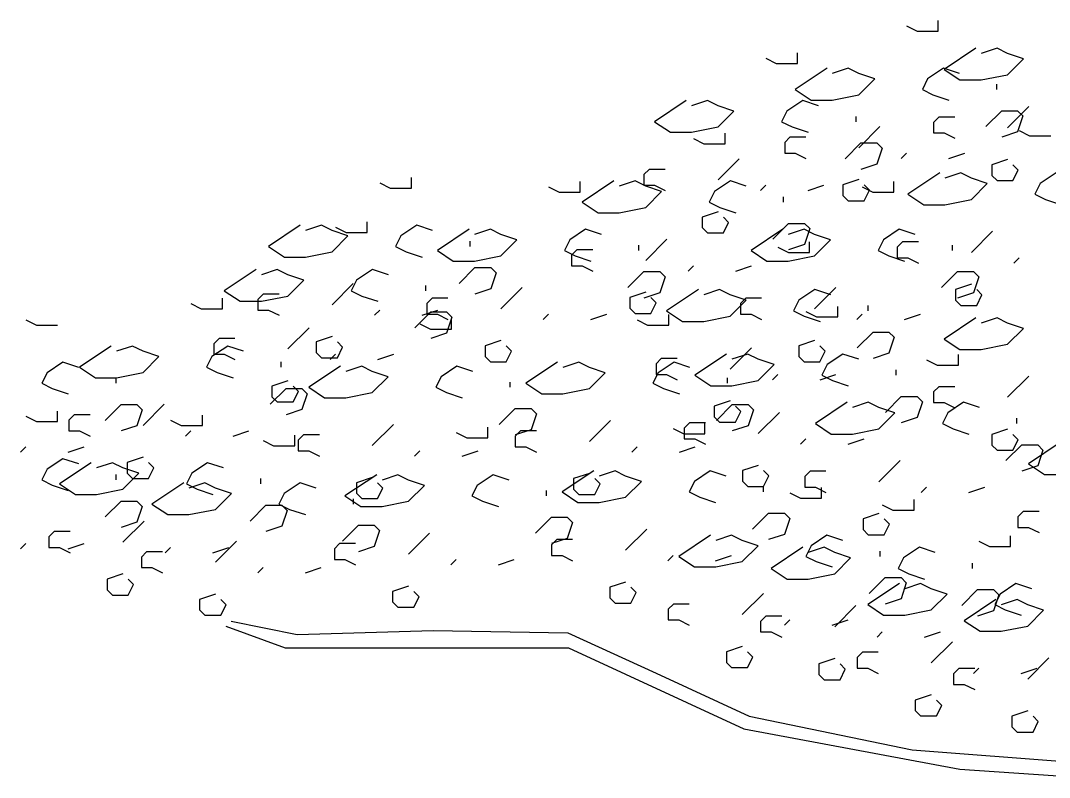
# Model space of a CAD drawing. Header units: millimetres. Extents: x 87938 to 265635, y 330093 to 434310.
# Drawn here: x 256699 to 258523, y 371879 to 373220 of the extents above; entities that cross this region are included whole.
import ezdxf

# ---------------------------------------------------------------- set-up
doc = ezdxf.new("R2010")
doc.units = ezdxf.units.MM

# ---------------------------------------------------------------- blocks, each defined once
blk = doc.blocks.new('A$C61DD4849')
for p, q in [((1833.4, 7960), (1833.4, 7978.8)), ((1777.1, 7969.4), (1795.9, 7960)), ((1795.9, 7960), (1833.4, 7960)), ((1583.9, 7902.9), (1583.9, 7921.7)), ((1900.1, 7929.9), (1843.8, 7892.3)), ((1937.7, 7929.9), (1909.5, 7920.5)), ((1956.4, 7920.5), (1937.7, 7929.9)), ((1984.6, 7911.1), (1956.4, 7920.5)), ((1527.6, 7912.3), (1546.4, 7902.9)), ((1546.4, 7902.9), (1583.9, 7902.9)), ((1956.4, 7882.9), (1984.6, 7911.1)), ((1636.3, 7894.2), (1580, 7856.7)), ((1673.9, 7894.2), (1645.7, 7884.8)), ((1692.6, 7884.8), (1673.9, 7894.2)), ((1720.8, 7875.5), (1692.6, 7884.8)), ((1842.8, 7894.2), (1814.7, 7875.5)), ((1871, 7884.8), (1842.8, 7894.2)), ((1843.8, 7892.3), (1872, 7873.6)), ((1909.5, 7873.6), (1956.4, 7882.9)), ((1692.6, 7847.3), (1720.8, 7875.5)), ((1814.7, 7875.5), (1805.3, 7856.7)), ((1872, 7873.6), (1909.5, 7873.6)), ((1936.7, 7866.1), (1936.7, 7856.7)), ((1580, 7856.7), (1608.2, 7837.9)), ((1645.7, 7837.9), (1692.6, 7847.3)), ((1805.3, 7856.7), (1824, 7847.3)), ((1824, 7847.3), (1852.2, 7837.9)), ((1386.8, 7837.2), (1330.5, 7799.6)), ((1424.4, 7837.2), (1396.2, 7827.8)), ((1443.1, 7827.8), (1424.4, 7837.2)), ((1471.3, 7818.4), (1443.1, 7827.8)), ((1593.3, 7837.2), (1565.1, 7818.4)), ((1621.4, 7827.8), (1593.3, 7837.2)), ((1608.2, 7837.9), (1645.7, 7837.9)), ((1994, 7826.6), (1956.4, 7789)), ((1443.1, 7790.2), (1471.3, 7818.4)), ((1565.1, 7818.4), (1555.8, 7799.6)), ((1687.1, 7809), (1687.1, 7799.6)), ((1834.4, 7807.8), (1825, 7798.4)), ((1862.6, 7807.8), (1834.4, 7807.8)), ((1917.9, 7790.9), (1946, 7819.1)), ((1946, 7819.1), (1974.2, 7819.1)), ((1974.2, 7819.1), (1983.6, 7809.7)), ((1983.6, 7809.7), (1974.2, 7781.5)), ((1330.5, 7799.6), (1358.7, 7780.8)), ((1396.2, 7780.8), (1443.1, 7790.2)), ((1555.8, 7799.6), (1574.5, 7790.2)), ((1574.5, 7790.2), (1602.7, 7780.8)), ((1730.2, 7790.9), (1692.6, 7753.4)), ((1825, 7798.4), (1825, 7779.6)), ((1358.7, 7780.8), (1396.2, 7780.8)), ((1455.6, 7760.2), (1455.6, 7779)), ((1570.6, 7772.1), (1561.3, 7762.7)), ((1598.8, 7772.1), (1570.6, 7772.1)), ((1825, 7779.6), (1843.8, 7779.6)), ((1843.8, 7779.6), (1862.6, 7770.2)), ((1974.2, 7781.5), (1946, 7772.1)), ((1976.7, 7783.9), (1995.5, 7774.5)), ((1995.5, 7774.5), (2033, 7774.5)), ((1399.3, 7769.6), (1418, 7760.2)), ((1418, 7760.2), (1455.6, 7760.2)), ((1561.3, 7762.7), (1561.3, 7744)), ((1668.4, 7733.9), (1696.5, 7762)), ((1696.5, 7762), (1724.7, 7762)), ((1724.7, 7762), (1734.1, 7752.6)), ((1734.1, 7752.6), (1724.7, 7724.5)), ((1561.3, 7744), (1580, 7744)), ((1580, 7744), (1598.8, 7734.6)), ((1777.1, 7744), (1767.7, 7734.6)), ((1852.2, 7734.6), (1880.4, 7744)), ((1480.7, 7733.9), (1443.1, 7696.3)), ((1724.7, 7724.5), (1696.5, 7715.1)), ((1956.4, 7732.7), (1928.3, 7723.3)), ((1928.3, 7723.3), (1928.3, 7704.5)), ((1975.2, 7713.9), (1965.8, 7723.3)), ((899.5, 7681.8), (899.5, 7700.6)), ((1321.1, 7715.1), (1311.7, 7705.7)), ((1311.7, 7705.7), (1311.7, 7686.9)), ((1349.3, 7715.1), (1321.1, 7715.1)), ((1836, 7708.8), (1779.6, 7671.2)), ((1873.5, 7708.8), (1845.3, 7699.4)), ((1892.3, 7699.4), (1873.5, 7708.8)), ((1920.4, 7690), (1892.3, 7699.4)), ((1928.3, 7704.5), (1937.7, 7695.1)), ((1965.8, 7695.1), (1975.2, 7713.9)), ((2042.4, 7708.8), (2014.3, 7690)), ((843.2, 7691.2), (862, 7681.8)), ((862, 7681.8), (899.5, 7681.8)), ((1142.6, 7684), (1161.4, 7674.6)), ((1198.9, 7674.6), (1198.9, 7693.4)), ((1258.5, 7694.5), (1202.2, 7656.9)), ((1296, 7694.5), (1267.9, 7685.1)), ((1314.8, 7685.1), (1296, 7694.5)), ((1311.7, 7686.9), (1330.5, 7686.9)), ((1343, 7675.7), (1314.8, 7685.1)), ((1330.5, 7686.9), (1349.3, 7677.5)), ((1465, 7694.5), (1436.8, 7675.7)), ((1493.1, 7685.1), (1465, 7694.5)), ((1527.6, 7686.9), (1518.2, 7677.5)), ((1602.7, 7677.5), (1630.8, 7686.9)), ((1692.6, 7697), (1664.5, 7687.6)), ((1664.5, 7687.6), (1664.5, 7668.8)), ((1698.7, 7684), (1717.5, 7674.6)), ((1711.4, 7678.2), (1702, 7687.6)), ((1755, 7674.6), (1755, 7693.4)), ((1892.3, 7661.8), (1920.4, 7690)), ((1937.7, 7695.1), (1956.4, 7695.1)), ((1956.4, 7695.1), (1965.8, 7695.1)), ((2014.3, 7690), (2004.9, 7671.2)), ((1161.4, 7674.6), (1198.9, 7674.6)), ((1314.8, 7647.5), (1343, 7675.7)), ((1436.8, 7675.7), (1427.4, 7656.9)), ((1558.8, 7666.3), (1558.8, 7656.9)), ((1664.5, 7668.8), (1673.9, 7659.4)), ((1702, 7659.4), (1711.4, 7678.2)), ((1717.5, 7674.6), (1755, 7674.6)), ((1779.6, 7671.2), (1807.8, 7652.4)), ((1845.3, 7652.4), (1892.3, 7661.8)), ((2004.9, 7671.2), (2023.7, 7661.8)), ((2023.7, 7661.8), (2051.8, 7652.4)), ((1202.2, 7656.9), (1230.3, 7638.1)), ((1267.9, 7638.1), (1314.8, 7647.5)), ((1427.4, 7656.9), (1446.2, 7647.5)), ((1446.2, 7647.5), (1474.4, 7638.1)), ((1673.9, 7659.4), (1692.6, 7659.4)), ((1692.6, 7659.4), (1702, 7659.4)), ((1807.8, 7652.4), (1845.3, 7652.4)), ((1230.3, 7638.1), (1267.9, 7638.1)), ((1443.1, 7639.9), (1415, 7630.5)), ((1415, 7630.5), (1415, 7611.8)), ((1461.9, 7621.1), (1452.5, 7630.5)), ((702.4, 7616), (646.1, 7578.5)), ((740, 7616), (711.8, 7606.6)), ((758.7, 7606.6), (740, 7616)), ((786.9, 7597.2), (758.7, 7606.6)), ((764.8, 7612.7), (783.6, 7603.3)), ((821.1, 7603.3), (821.1, 7622.1)), ((908.9, 7616), (880.8, 7597.2)), ((937.1, 7606.6), (908.9, 7616)), ((1001.9, 7608.9), (945.5, 7571.3)), ((1039.4, 7608.9), (1011.2, 7599.5)), ((1058.2, 7599.5), (1039.4, 7608.9)), ((1208.3, 7608.9), (1180.2, 7590.1)), ((1236.5, 7599.5), (1208.3, 7608.9)), ((1415, 7611.8), (1424.4, 7602.4)), ((1452.5, 7602.4), (1461.9, 7621.1)), ((1557.9, 7608.9), (1501.6, 7571.3)), ((1540.1, 7591.2), (1568.2, 7619.4)), ((1595.5, 7608.9), (1567.3, 7599.5)), ((1568.2, 7619.4), (1596.4, 7619.4)), ((1614.2, 7599.5), (1595.5, 7608.9)), ((1596.4, 7619.4), (1605.7, 7610)), ((1605.7, 7610), (1596.4, 7581.8)), ((1764.4, 7608.9), (1736.2, 7590.1)), ((1792.5, 7599.5), (1764.4, 7608.9)), ((758.7, 7569.1), (786.9, 7597.2)), ((783.6, 7603.3), (821.1, 7603.3)), ((880.8, 7597.2), (871.4, 7578.5)), ((1086.3, 7590.1), (1058.2, 7599.5)), ((1058.2, 7561.9), (1086.3, 7590.1)), ((1180.2, 7590.1), (1170.8, 7571.3)), ((1352.4, 7591.2), (1314.8, 7553.6)), ((1424.4, 7602.4), (1443.1, 7602.4)), ((1443.1, 7602.4), (1452.5, 7602.4)), ((1642.4, 7590.1), (1614.2, 7599.5)), ((1614.2, 7561.9), (1642.4, 7590.1)), ((1736.2, 7590.1), (1726.9, 7571.3)), ((1929.8, 7605.5), (1892.3, 7567.9)), ((646.1, 7578.5), (674.3, 7559.7)), ((871.4, 7578.5), (890.1, 7569.1)), ((945.5, 7571.3), (973.7, 7552.5)), ((1002.8, 7587.9), (1002.8, 7578.5)), ((1170.8, 7571.3), (1189.6, 7561.9)), ((1192.8, 7572.4), (1183.4, 7563)), ((1221, 7572.4), (1192.8, 7572.4)), ((1302.2, 7580.7), (1302.2, 7571.3)), ((1501.6, 7571.3), (1529.8, 7552.5)), ((1549, 7577), (1567.8, 7567.6)), ((1596.4, 7581.8), (1568.2, 7572.4)), ((1605.3, 7567.6), (1605.3, 7586.4)), ((1726.9, 7571.3), (1745.6, 7561.9)), ((1770.3, 7586.7), (1760.9, 7577.3)), ((1760.9, 7577.3), (1760.9, 7558.5)), ((1798.4, 7586.7), (1770.3, 7586.7)), ((1858.2, 7580.7), (1858.2, 7571.3)), ((674.3, 7559.7), (711.8, 7559.7)), ((711.8, 7559.7), (758.7, 7569.1)), ((890.1, 7569.1), (918.3, 7559.7)), ((973.7, 7552.5), (1011.2, 7552.5)), ((1011.2, 7552.5), (1058.2, 7561.9)), ((1183.4, 7563), (1183.4, 7544.2)), ((1189.6, 7561.9), (1217.7, 7552.5)), ((1529.8, 7552.5), (1567.3, 7552.5)), ((1567.3, 7552.5), (1614.2, 7561.9)), ((1567.8, 7567.6), (1605.3, 7567.6)), ((1745.6, 7561.9), (1773.8, 7552.5)), ((1760.9, 7558.5), (1779.6, 7558.5)), ((1779.6, 7558.5), (1798.4, 7549.1)), ((1976.7, 7558.5), (1967.3, 7549.1)), ((624, 7537.6), (567.7, 7500)), ((661.6, 7537.6), (633.4, 7528.2)), ((680.3, 7528.2), (661.6, 7537.6)), ((830.5, 7537.6), (802.3, 7518.8)), ((858.6, 7528.2), (830.5, 7537.6)), ((984, 7512.7), (1012.1, 7540.9)), ((1012.1, 7540.9), (1040.3, 7540.9)), ((1040.3, 7540.9), (1049.7, 7531.5)), ((1183.4, 7544.2), (1202.2, 7544.2)), ((1202.2, 7544.2), (1221, 7534.8)), ((1283.4, 7505.6), (1311.6, 7533.8)), ((1311.6, 7533.8), (1339.7, 7533.8)), ((1339.7, 7533.8), (1349.1, 7524.4)), ((1399.3, 7544.2), (1389.9, 7534.8)), ((1474.4, 7534.8), (1502.5, 7544.2)), ((1839.5, 7505.6), (1867.6, 7533.8)), ((1867.6, 7533.8), (1895.8, 7533.8)), ((1895.8, 7533.8), (1905.2, 7524.4)), ((708.5, 7518.8), (680.3, 7528.2)), ((680.3, 7490.6), (708.5, 7518.8)), ((802.3, 7518.8), (792.9, 7500)), ((1049.7, 7531.5), (1040.3, 7503.3)), ((1349.1, 7524.4), (1339.7, 7496.2)), ((1905.2, 7524.4), (1895.8, 7496.2)), ((567.7, 7500), (595.9, 7481.2)), ((796.3, 7512.7), (758.7, 7475.1)), ((792.9, 7500), (811.7, 7490.6)), ((924.3, 7509.4), (924.3, 7500)), ((1040.3, 7503.3), (1012.1, 7493.9)), ((1095.7, 7505.6), (1058.2, 7468)), ((1314.8, 7497.3), (1286.7, 7487.9)), ((1408.2, 7501.9), (1351.9, 7464.3)), ((1445.7, 7501.9), (1417.6, 7492.5)), ((1464.5, 7492.5), (1445.7, 7501.9)), ((1614.7, 7501.9), (1586.5, 7483.1)), ((1651.8, 7505.6), (1614.2, 7468)), ((1642.8, 7492.5), (1614.7, 7501.9)), ((1892.3, 7511.5), (1864.1, 7502.1)), ((1864.1, 7502.1), (1864.1, 7483.4)), ((1911, 7492.7), (1901.6, 7502.1)), ((564.5, 7467.8), (564.5, 7486.6)), ((595.9, 7481.2), (633.4, 7481.2)), ((636.7, 7493.9), (627.4, 7484.5)), ((627.4, 7484.5), (627.4, 7465.8)), ((633.4, 7481.2), (680.3, 7490.6)), ((664.9, 7493.9), (636.7, 7493.9)), ((811.7, 7490.6), (839.9, 7481.2)), ((936.2, 7486.8), (926.8, 7477.4)), ((964.3, 7486.8), (936.2, 7486.8)), ((1286.7, 7487.9), (1286.7, 7469.1)), ((1339.7, 7496.2), (1311.6, 7486.8)), ((1333.6, 7478.5), (1324.2, 7487.9)), ((1492.7, 7483.1), (1464.5, 7492.5)), ((1464.5, 7454.9), (1492.7, 7483.1)), ((1492.2, 7486.8), (1482.8, 7477.4)), ((1520.4, 7486.8), (1492.2, 7486.8)), ((1586.5, 7483.1), (1577.1, 7464.3)), ((1864.1, 7483.4), (1873.5, 7474)), ((1895.8, 7496.2), (1867.6, 7486.8)), ((1901.6, 7474), (1911, 7492.7)), ((508.1, 7477.2), (526.9, 7467.8)), ((526.9, 7467.8), (564.5, 7467.8)), ((627.4, 7465.8), (646.1, 7465.8)), ((646.1, 7465.8), (664.9, 7456.4)), ((843.2, 7465.8), (833.8, 7456.4)), ((905.6, 7434.3), (933.7, 7462.4)), ((918.3, 7456.4), (946.4, 7465.8)), ((926.8, 7477.4), (926.8, 7458.6)), ((933.7, 7462.4), (961.9, 7462.4)), ((961.9, 7462.4), (971.3, 7453)), ((1286.7, 7469.1), (1296, 7459.7)), ((1324.2, 7459.7), (1333.6, 7478.5)), ((1351.9, 7464.3), (1380.1, 7445.5)), ((1482.8, 7477.4), (1482.8, 7458.6)), ((1577.1, 7464.3), (1595.9, 7454.9)), ((1598.9, 7462.9), (1617.7, 7453.5)), ((1655.2, 7453.5), (1655.2, 7472.3)), ((1708.5, 7473.7), (1708.5, 7464.3)), ((1873.5, 7474), (1892.3, 7474)), ((1892.3, 7474), (1901.6, 7474)), ((215.9, 7448.6), (234.6, 7439.2)), ((926.8, 7458.6), (945.5, 7458.6)), ((945.5, 7458.6), (964.3, 7449.2)), ((971.3, 7453), (961.9, 7424.9)), ((970.8, 7432.1), (970.8, 7450.9)), ((1142.6, 7458.6), (1133.2, 7449.2)), ((1217.7, 7449.2), (1245.9, 7458.6)), ((1296, 7459.7), (1314.8, 7459.7)), ((1299.5, 7448.6), (1318.2, 7439.2)), ((1314.8, 7459.7), (1324.2, 7459.7)), ((1355.8, 7439.2), (1355.8, 7458)), ((1380.1, 7445.5), (1417.6, 7445.5)), ((1417.6, 7445.5), (1464.5, 7454.9)), ((1482.8, 7458.6), (1501.6, 7458.6)), ((1501.6, 7458.6), (1520.4, 7449.2)), ((1595.9, 7454.9), (1624.1, 7445.5)), ((1617.7, 7453.5), (1655.2, 7453.5)), ((1698.7, 7458.6), (1689.3, 7449.2)), ((1773.8, 7449.2), (1801.9, 7458.6)), ((1900.1, 7452), (1843.8, 7414.4)), ((1937.7, 7452), (1909.5, 7442.6)), ((1956.4, 7442.6), (1937.7, 7452)), ((1984.6, 7433.2), (1956.4, 7442.6)), ((234.6, 7439.2), (272.2, 7439.2)), ((717.9, 7434.3), (680.3, 7396.7)), ((914.5, 7441.5), (933.3, 7432.1)), ((933.3, 7432.1), (970.8, 7432.1)), ((961.9, 7424.9), (933.7, 7415.5)), ((1318.2, 7439.2), (1355.8, 7439.2)), ((1689.8, 7398.6), (1717.9, 7426.8)), ((1717.9, 7426.8), (1746.1, 7426.8)), ((1746.1, 7426.8), (1755.5, 7417.4)), ((1956.4, 7405), (1984.6, 7433.2)), ((558.3, 7415.5), (548.9, 7406.1)), ((548.9, 7406.1), (548.9, 7387.3)), ((586.5, 7415.5), (558.3, 7415.5)), ((758.7, 7418.8), (730.6, 7409.4)), ((730.6, 7409.4), (730.6, 7390.6)), ((777.5, 7400), (768.1, 7409.4)), ((1058.2, 7411.7), (1030, 7402.3)), ((1614.2, 7411.7), (1586.1, 7402.3)), ((1755.5, 7417.4), (1746.1, 7389.2)), ((1843.8, 7414.4), (1872, 7395.6)), ((367.4, 7402), (311.1, 7364.5)), ((404.9, 7402), (376.8, 7392.6)), ((423.7, 7392.6), (404.9, 7402)), ((451.8, 7383.2), (423.7, 7392.6)), ((573.8, 7402), (545.7, 7383.2)), ((602, 7392.6), (573.8, 7402)), ((730.6, 7390.6), (740, 7381.2)), ((768.1, 7381.2), (777.5, 7400)), ((1030, 7402.3), (1030, 7383.5)), ((1076.9, 7392.9), (1067.6, 7402.3)), ((1067.6, 7374.1), (1076.9, 7392.9)), ((1458.1, 7387.8), (1401.8, 7350.2)), ((1502.1, 7398.6), (1464.5, 7361)), ((1495.7, 7387.8), (1467.5, 7378.4)), ((1514.4, 7378.4), (1495.7, 7387.8)), ((1586.1, 7402.3), (1586.1, 7383.5)), ((1633, 7392.9), (1623.6, 7402.3)), ((1623.6, 7374.1), (1633, 7392.9)), ((1664.6, 7387.8), (1636.4, 7369)), ((1692.7, 7378.4), (1664.6, 7387.8)), ((1746.1, 7389.2), (1717.9, 7379.8)), ((1872, 7395.6), (1909.5, 7395.6)), ((1909.5, 7395.6), (1956.4, 7405)), ((281.6, 7373.5), (253.4, 7354.7)), ((309.7, 7364.1), (281.6, 7373.5)), ((423.7, 7355.1), (451.8, 7383.2)), ((545.7, 7383.2), (536.3, 7364.5)), ((548.9, 7387.3), (567.7, 7387.3)), ((567.7, 7387.3), (586.5, 7377.9)), ((667.7, 7373.9), (667.7, 7364.5)), ((740, 7381.2), (758.7, 7381.2)), ((764.8, 7387.3), (755.4, 7377.9)), ((758.7, 7381.2), (768.1, 7381.2)), ((839.9, 7377.9), (868, 7387.3)), ((1030, 7383.5), (1039.4, 7374.1)), ((1039.4, 7374.1), (1058.2, 7374.1)), ((1058.2, 7374.1), (1067.6, 7374.1)), ((1158.7, 7373.5), (1102.4, 7335.9)), ((1196.2, 7373.5), (1168.1, 7364.1)), ((1215, 7364.1), (1196.2, 7373.5)), ((1342.5, 7379.8), (1333.1, 7370.4)), ((1333.1, 7370.4), (1333.1, 7351.6)), ((1365.2, 7373.5), (1337, 7354.7)), ((1370.7, 7379.8), (1342.5, 7379.8)), ((1393.3, 7364.1), (1365.2, 7373.5)), ((1542.6, 7369), (1514.4, 7378.4)), ((1586.1, 7383.5), (1595.5, 7374.1)), ((1595.5, 7374.1), (1614.2, 7374.1)), ((1614.2, 7374.1), (1623.6, 7374.1)), ((1812.8, 7377.3), (1831.5, 7367.9)), ((1869.1, 7367.9), (1869.1, 7386.7)), ((253.4, 7354.7), (244, 7335.9)), ((311.1, 7364.5), (339.2, 7345.7)), ((376.8, 7345.7), (423.7, 7355.1)), ((536.3, 7364.5), (555.1, 7355.1)), ((555.1, 7355.1), (583.2, 7345.7)), ((773.7, 7366.4), (717.4, 7328.8)), ((811.3, 7366.4), (783.1, 7357)), ((830, 7357), (811.3, 7366.4)), ((858.2, 7347.6), (830, 7357)), ((980.2, 7366.4), (952, 7347.6)), ((1008.4, 7357), (980.2, 7366.4)), ((1243.2, 7354.7), (1215, 7364.1)), ((1215, 7326.5), (1243.2, 7354.7)), ((1337, 7354.7), (1327.6, 7335.9)), ((1333.1, 7351.6), (1351.9, 7351.6)), ((1351.9, 7351.6), (1370.7, 7342.2)), ((1514.4, 7340.8), (1542.6, 7369)), ((1549, 7351.6), (1539.6, 7342.2)), ((1624.1, 7342.2), (1652.2, 7351.6)), ((1636.4, 7369), (1627, 7350.2)), ((1758.4, 7359.6), (1758.4, 7350.2)), ((1831.5, 7367.9), (1869.1, 7367.9)), ((244, 7335.9), (262.8, 7326.5)), ((339.2, 7345.7), (376.8, 7345.7)), ((375.4, 7345.3), (375.4, 7335.9)), ((680.3, 7340.3), (652.2, 7330.9)), ((830, 7319.4), (858.2, 7347.6)), ((952, 7347.6), (942.7, 7328.8)), ((1074, 7338.2), (1074, 7328.8)), ((1102.4, 7335.9), (1130.5, 7317.1)), ((1327.6, 7335.9), (1346.4, 7326.5)), ((1401.8, 7350.2), (1430, 7331.4)), ((1459, 7345.3), (1459, 7335.9)), ((1467.5, 7331.4), (1514.4, 7340.8)), ((1627, 7350.2), (1645.8, 7340.8)), ((1645.8, 7340.8), (1674, 7331.4)), ((1994, 7348.6), (1956.4, 7311.1)), ((262.8, 7326.5), (290.9, 7317.1)), ((648.9, 7298.7), (677.1, 7326.9)), ((652.2, 7330.9), (652.2, 7312.2)), ((677.1, 7326.9), (705.2, 7326.9)), ((699.1, 7321.5), (689.7, 7330.9)), ((689.7, 7302.8), (699.1, 7321.5)), ((705.2, 7326.9), (714.6, 7317.5)), ((714.6, 7317.5), (705.2, 7289.3)), ((717.4, 7328.8), (745.6, 7310)), ((783.1, 7310), (830, 7319.4)), ((942.7, 7328.8), (961.4, 7319.4)), ((961.4, 7319.4), (989.6, 7310)), ((1130.5, 7317.1), (1168.1, 7317.1)), ((1168.1, 7317.1), (1215, 7326.5)), ((1346.4, 7326.5), (1374.5, 7317.1)), ((1430, 7331.4), (1467.5, 7331.4)), ((1834.4, 7329.9), (1825, 7320.5)), ((1825, 7320.5), (1825, 7301.7)), ((1862.6, 7329.9), (1834.4, 7329.9)), ((356.6, 7270.2), (384.8, 7298.4)), ((384.8, 7298.4), (412.9, 7298.4)), ((412.9, 7298.4), (422.3, 7289)), ((461.2, 7298.7), (423.7, 7261.1)), ((652.2, 7312.2), (661.6, 7302.8)), ((661.6, 7302.8), (680.3, 7302.8)), ((680.3, 7302.8), (689.7, 7302.8)), ((745.6, 7310), (783.1, 7310)), ((1464.5, 7304.7), (1436.4, 7295.3)), ((1440.2, 7270.2), (1468.4, 7298.4)), ((1468.4, 7298.4), (1496.6, 7298.4)), ((1496.6, 7298.4), (1505.9, 7289)), ((1672, 7302.2), (1615.7, 7264.6)), ((1709.5, 7302.2), (1681.4, 7292.8)), ((1728.3, 7292.8), (1709.5, 7302.2)), ((1739.7, 7284.4), (1767.8, 7312.6)), ((1767.8, 7312.6), (1796, 7312.6)), ((1796, 7312.6), (1805.4, 7303.2)), ((1805.4, 7303.2), (1796, 7275.1)), ((1825, 7301.7), (1843.8, 7301.7)), ((1843.8, 7301.7), (1862.6, 7292.3)), ((1878.5, 7302.2), (1850.3, 7283.4)), ((1906.6, 7292.8), (1878.5, 7302.2)), ((272.2, 7268), (272.2, 7286.8)), ((301.7, 7279.9), (292.3, 7270.5)), ((329.8, 7279.9), (301.7, 7279.9)), ((422.3, 7289), (412.9, 7260.8)), ((528.8, 7260.9), (528.8, 7279.7)), ((705.2, 7289.3), (677.1, 7279.9)), ((1055.3, 7263), (1083.4, 7291.2)), ((1083.4, 7291.2), (1111.6, 7291.2)), ((1111.6, 7291.2), (1121, 7281.8)), ((1121, 7281.8), (1111.6, 7253.7)), ((1436.4, 7295.3), (1436.4, 7276.5)), ((1483.3, 7285.9), (1473.9, 7295.3)), ((1473.9, 7267.1), (1483.3, 7285.9)), ((1505.9, 7289), (1496.6, 7260.8)), ((1552, 7284.4), (1514.4, 7246.9)), ((1756.4, 7283.4), (1728.3, 7292.8)), ((1728.3, 7255.2), (1756.4, 7283.4)), ((1850.3, 7283.4), (1840.9, 7264.6)), ((215.9, 7277.4), (234.6, 7268)), ((234.6, 7268), (272.2, 7268)), ((292.3, 7270.5), (292.3, 7251.8)), ((412.9, 7260.8), (384.8, 7251.4)), ((472.5, 7270.3), (491.3, 7260.9)), ((491.3, 7260.9), (528.8, 7260.9)), ((867.6, 7263), (830, 7225.5)), ((1252.5, 7270.2), (1215, 7232.6)), ((1392.4, 7265.7), (1383, 7256.3)), ((1420.6, 7265.7), (1392.4, 7265.7)), ((1419.9, 7246.6), (1419.9, 7265.4)), ((1436.4, 7276.5), (1445.7, 7267.1)), ((1445.7, 7267.1), (1464.5, 7267.1)), ((1464.5, 7267.1), (1473.9, 7267.1)), ((1496.6, 7260.8), (1468.4, 7251.4)), ((1615.7, 7264.6), (1643.8, 7245.8)), ((1796, 7275.1), (1767.8, 7265.7)), ((1840.9, 7264.6), (1859.7, 7255.2)), ((1972.3, 7274), (1972.3, 7264.6)), ((292.3, 7251.8), (311.1, 7251.8)), ((311.1, 7251.8), (329.8, 7242.4)), ((508.1, 7251.8), (498.8, 7242.4)), ((583.2, 7242.4), (611.4, 7251.8)), ((692.8, 7225.2), (692.8, 7244)), ((708, 7244.3), (698.6, 7234.9)), ((736.2, 7244.3), (708, 7244.3)), ((978.7, 7248.9), (997.4, 7239.5)), ((1035, 7239.5), (1035, 7258.3)), ((1111.6, 7253.7), (1083.4, 7244.3)), ((1093, 7251.4), (1083.6, 7242)), ((1083.6, 7242), (1083.6, 7223.2)), ((1121.2, 7251.4), (1093, 7251.4)), ((1363.6, 7256), (1382.4, 7246.6)), ((1382.4, 7246.6), (1419.9, 7246.6)), ((1383, 7256.3), (1383, 7237.5)), ((1643.8, 7245.8), (1681.4, 7245.8)), ((1681.4, 7245.8), (1728.3, 7255.2)), ((1859.7, 7255.2), (1887.8, 7245.8)), ((1956.4, 7254.7), (1928.3, 7245.3)), ((1928.3, 7245.3), (1928.3, 7226.5)), ((1975.2, 7235.9), (1965.8, 7245.3)), ((636.5, 7234.6), (655.2, 7225.2)), ((655.2, 7225.2), (692.8, 7225.2)), ((698.6, 7234.9), (698.6, 7216.1)), ((997.4, 7239.5), (1035, 7239.5)), ((1383, 7237.5), (1401.8, 7237.5)), ((1401.8, 7237.5), (1420.6, 7228.1)), ((1598.9, 7237.5), (1589.5, 7228.1)), ((1674, 7228.1), (1702.1, 7237.5)), ((1928.3, 7226.5), (1937.7, 7217.2)), ((1953.5, 7198.8), (1981.7, 7227)), ((1965.8, 7217.2), (1975.2, 7235.9)), ((1981.7, 7227), (2009.8, 7227)), ((2049.8, 7230.8), (1993.5, 7193.3)), ((2009.8, 7227), (2019.2, 7217.6)), ((215.9, 7223.2), (206.5, 7213.8)), ((290.9, 7213.8), (319.1, 7223.2)), ((698.6, 7216.1), (717.4, 7216.1)), ((717.4, 7216.1), (736.2, 7206.7)), ((914.5, 7216.1), (905.1, 7206.7)), ((989.6, 7206.7), (1017.7, 7216.1)), ((1083.6, 7223.2), (1102.4, 7223.2)), ((1102.4, 7223.2), (1121.2, 7213.8)), ((1299.5, 7223.2), (1290.1, 7213.8)), ((1374.5, 7213.8), (1402.7, 7223.2)), ((1937.7, 7217.2), (1956.4, 7217.2)), ((1956.4, 7217.2), (1965.8, 7217.2)), ((2019.2, 7217.6), (2009.8, 7189.5)), ((281.6, 7202.3), (253.4, 7183.5)), ((331.7, 7195.2), (275.4, 7157.6)), ((309.7, 7192.9), (281.6, 7202.3)), ((369.3, 7195.2), (341.1, 7185.8)), ((388, 7185.8), (369.3, 7195.2)), ((423.7, 7204.8), (395.5, 7195.4)), ((395.5, 7195.4), (395.5, 7176.6)), ((442.5, 7186), (433.1, 7195.4)), ((538.2, 7195.2), (510, 7176.4)), ((566.4, 7185.8), (538.2, 7195.2)), ((1514.4, 7190.5), (1486.3, 7181.1)), ((1765.8, 7198.8), (1728.3, 7161.3)), ((2009.8, 7189.5), (1981.7, 7180.1)), ((1993.5, 7193.3), (2021.7, 7174.5)), ((253.4, 7183.5), (244, 7164.7)), ((375.4, 7174.1), (375.4, 7164.7)), ((416.2, 7176.4), (388, 7185.8)), ((388, 7148.2), (416.2, 7176.4)), ((395.5, 7176.6), (404.9, 7167.2)), ((433.1, 7167.2), (442.5, 7186)), ((510, 7176.4), (500.7, 7157.6)), ((837.9, 7173.8), (781.6, 7136.2)), ((830, 7169.1), (801.9, 7159.7)), ((875.4, 7173.8), (847.3, 7164.4)), ((894.2, 7164.4), (875.4, 7173.8)), ((1044.4, 7173.8), (1016.2, 7155)), ((1072.5, 7164.4), (1044.4, 7173.8)), ((1222.9, 7180.9), (1166.5, 7143.3)), ((1215, 7176.3), (1186.8, 7166.9)), ((1260.4, 7180.9), (1232.2, 7171.5)), ((1279.2, 7171.5), (1260.4, 7180.9)), ((1307.3, 7162.1), (1279.2, 7171.5)), ((1429.3, 7180.9), (1401.2, 7162.1)), ((1457.5, 7171.5), (1429.3, 7180.9)), ((1486.3, 7181.1), (1486.3, 7162.3)), ((1533.2, 7171.7), (1523.8, 7181.1)), ((1523.8, 7153), (1533.2, 7171.7)), ((1606.3, 7180.1), (1596.9, 7170.7)), ((1596.9, 7170.7), (1596.9, 7151.9)), ((1634.4, 7180.1), (1606.3, 7180.1)), ((2021.7, 7174.5), (2059.2, 7174.5)), ((244, 7164.7), (262.8, 7155.3)), ((262.8, 7155.3), (290.9, 7145.9)), ((275.4, 7157.6), (303.6, 7138.8)), ((404.9, 7167.2), (423.7, 7167.2)), ((423.7, 7167.2), (433.1, 7167.2)), ((495.7, 7159.5), (439.4, 7121.9)), ((500.7, 7157.6), (519.4, 7148.2)), ((533.2, 7159.5), (505.1, 7150.1)), ((552, 7150.1), (533.2, 7159.5)), ((632, 7167), (632, 7157.6)), ((702.2, 7159.5), (674, 7140.7)), ((730.3, 7150.1), (702.2, 7159.5)), ((801.9, 7159.7), (801.9, 7140.9)), ((848.8, 7150.3), (839.4, 7159.7)), ((922.4, 7155), (894.2, 7164.4)), ((894.2, 7126.8), (922.4, 7155)), ((1016.2, 7155), (1006.8, 7136.2)), ((1186.8, 7166.9), (1186.8, 7148.1)), ((1233.8, 7157.5), (1224.4, 7166.9)), ((1224.4, 7138.7), (1233.8, 7157.5)), ((1279.2, 7133.9), (1307.3, 7162.1)), ((1401.2, 7162.1), (1391.8, 7143.3)), ((1486.3, 7162.3), (1495.7, 7153)), ((1495.7, 7153), (1514.4, 7153)), ((1514.4, 7153), (1523.8, 7153)), ((1523.2, 7152.7), (1523.2, 7143.3)), ((1596.9, 7151.9), (1615.7, 7151.9)), ((1615.7, 7151.9), (1634.4, 7142.5)), ((1626.7, 7132.5), (1626.7, 7151.3)), ((1812.8, 7151.9), (1803.4, 7142.5)), ((1887.8, 7142.5), (1916, 7151.9)), ((303.6, 7138.8), (341.1, 7138.8)), ((341.1, 7138.8), (388, 7148.2)), ((519.4, 7148.2), (547.6, 7138.8)), ((580.2, 7140.7), (552, 7150.1)), ((552, 7112.5), (580.2, 7140.7)), ((674, 7140.7), (664.6, 7121.9)), ((781.6, 7136.2), (809.7, 7117.4)), ((801.9, 7140.9), (811.3, 7131.6)), ((839.4, 7131.6), (848.8, 7150.3)), ((1006.8, 7136.2), (1025.6, 7126.8)), ((1138.2, 7145.6), (1138.2, 7136.2)), ((1166.5, 7143.3), (1194.7, 7124.5)), ((1186.8, 7148.1), (1196.2, 7138.7)), ((1196.2, 7138.7), (1215, 7138.7)), ((1215, 7138.7), (1224.4, 7138.7)), ((1232.2, 7124.5), (1279.2, 7133.9)), ((1391.8, 7143.3), (1410.6, 7133.9)), ((1410.6, 7133.9), (1438.7, 7124.5)), ((1570.4, 7141.9), (1589.1, 7132.5)), ((1589.1, 7132.5), (1626.7, 7132.5)), ((356.6, 7099), (384.8, 7127.2)), ((384.8, 7127.2), (412.9, 7127.2)), ((412.9, 7127.2), (422.3, 7117.8)), ((422.3, 7117.8), (412.9, 7089.6)), ((439.4, 7121.9), (467.5, 7103.1)), ((613.3, 7091.8), (641.4, 7120)), ((641.4, 7120), (669.6, 7120)), ((664.6, 7121.9), (683.4, 7112.5)), ((669.6, 7120), (679, 7110.6)), ((796, 7131.3), (796, 7121.9)), ((809.7, 7117.4), (847.3, 7117.4)), ((811.3, 7131.6), (830, 7131.6)), ((830, 7131.6), (839.4, 7131.6)), ((847.3, 7117.4), (894.2, 7126.8)), ((1025.6, 7126.8), (1053.7, 7117.4)), ((1194.7, 7124.5), (1232.2, 7124.5)), ((1734.3, 7120.5), (1753.1, 7111.1)), ((1790.7, 7111.1), (1790.7, 7129.9)), ((467.5, 7103.1), (505.1, 7103.1)), ((505.1, 7103.1), (552, 7112.5)), ((679, 7110.6), (669.6, 7082.5)), ((683.4, 7112.5), (711.5, 7103.1)), ((1119.4, 7070.4), (1147.6, 7098.6)), ((1147.6, 7098.6), (1175.7, 7098.6)), ((1175.7, 7098.6), (1185.1, 7089.2)), ((1504.4, 7077.6), (1532.6, 7105.8)), ((1532.6, 7105.8), (1560.7, 7105.8)), ((1560.7, 7105.8), (1570.1, 7096.4)), ((1570.1, 7096.4), (1560.7, 7068.2)), ((1728.3, 7104.9), (1700.1, 7095.5)), ((1753.1, 7111.1), (1790.7, 7111.1)), ((1984.1, 7108.7), (1974.7, 7099.3)), ((1974.7, 7099.3), (1974.7, 7080.6)), ((2012.3, 7108.7), (1984.1, 7108.7)), ((412.9, 7089.6), (384.8, 7080.2)), ((425.6, 7091.8), (388, 7054.3)), ((669.6, 7082.5), (641.4, 7073.1)), ((777.2, 7056.2), (805.4, 7084.4)), ((805.4, 7084.4), (833.6, 7084.4)), ((833.6, 7084.4), (842.9, 7075)), ((1185.1, 7089.2), (1175.7, 7061.1)), ((1316.7, 7077.6), (1279.2, 7040)), ((1700.1, 7095.5), (1700.1, 7076.7)), ((1747.1, 7086.1), (1737.7, 7095.5)), ((1737.7, 7067.4), (1747.1, 7086.1)), ((1974.7, 7080.6), (1993.5, 7080.6)), ((1993.5, 7080.6), (2012.3, 7071.2)), ((266, 7073.1), (256.6, 7063.7)), ((256.6, 7063.7), (256.6, 7044.9)), ((294.2, 7073.1), (266, 7073.1)), ((842.9, 7075), (833.6, 7046.8)), ((931.7, 7070.4), (894.2, 7032.9)), ((1175.7, 7061.1), (1147.6, 7051.7)), ((1429.6, 7066.8), (1373.3, 7029.2)), ((1467.1, 7066.8), (1439, 7057.4)), ((1485.9, 7057.4), (1467.1, 7066.8)), ((1560.7, 7068.2), (1532.6, 7058.8)), ((1636.1, 7066.8), (1607.9, 7048)), ((1664.2, 7057.4), (1636.1, 7066.8)), ((1700.1, 7076.7), (1709.5, 7067.4)), ((1709.5, 7067.4), (1728.3, 7067.4)), ((1728.3, 7067.4), (1737.7, 7067.4)), ((1961.7, 7046.9), (1961.7, 7065.7)), ((215.9, 7052), (206.5, 7042.6)), ((256.6, 7044.9), (275.4, 7044.9)), ((275.4, 7044.9), (294.2, 7035.5)), ((290.9, 7042.6), (319.1, 7052)), ((472.5, 7044.9), (463.1, 7035.5)), ((547.6, 7035.5), (575.7, 7044.9)), ((589.5, 7056.2), (552, 7018.6)), ((772.2, 7051.7), (762.8, 7042.3)), ((762.8, 7042.3), (762.8, 7023.5)), ((800.3, 7051.7), (772.2, 7051.7)), ((833.6, 7046.8), (805.4, 7037.4)), ((1157.2, 7058.8), (1147.8, 7049.4)), ((1147.8, 7049.4), (1147.8, 7030.6)), ((1185.3, 7058.8), (1157.2, 7058.8)), ((1514.1, 7048), (1485.9, 7057.4)), ((1485.9, 7019.8), (1514.1, 7048)), ((1593.6, 7045.4), (1537.3, 7007.8)), ((1607.9, 7048), (1598.5, 7029.2)), ((1631.1, 7045.4), (1602.9, 7036)), ((1649.9, 7036), (1631.1, 7045.4)), ((1800, 7045.4), (1771.9, 7026.6)), ((1828.2, 7036), (1800, 7045.4)), ((1905.4, 7056.3), (1924.2, 7046.9)), ((1924.2, 7046.9), (1961.7, 7046.9)), ((430, 7037.4), (420.6, 7028)), ((420.6, 7028), (420.6, 7009.2)), ((458.2, 7037.4), (430, 7037.4)), ((762.8, 7023.5), (781.6, 7023.5)), ((781.6, 7023.5), (800.3, 7014.1)), ((978.7, 7023.5), (969.3, 7014.1)), ((1053.7, 7014.1), (1081.9, 7023.5)), ((1147.8, 7030.6), (1166.5, 7030.6)), ((1166.5, 7030.6), (1185.3, 7021.2)), ((1363.6, 7030.6), (1354.2, 7021.2)), ((1373.3, 7029.2), (1401.4, 7010.4)), ((1438.7, 7021.2), (1466.9, 7030.6)), ((1598.5, 7029.2), (1617.3, 7019.8)), ((1678, 7026.6), (1649.9, 7036)), ((1649.9, 6998.4), (1678, 7026.6)), ((1729.9, 7038.6), (1729.9, 7029.2)), ((1771.9, 7026.6), (1762.5, 7007.8)), ((420.6, 7009.2), (439.4, 7009.2)), ((439.4, 7009.2), (458.2, 6999.8)), ((636.5, 7009.2), (627.1, 6999.8)), ((711.5, 6999.8), (739.7, 7009.2)), ((1401.4, 7010.4), (1439, 7010.4)), ((1439, 7010.4), (1485.9, 7019.8)), ((1537.3, 7007.8), (1565.4, 6989)), ((1617.3, 7019.8), (1645.5, 7010.4)), ((1762.5, 7007.8), (1781.3, 6998.4)), ((1893.9, 7017.2), (1893.9, 7007.8)), ((388, 6997.9), (359.9, 6988.5)), ((359.9, 6988.5), (359.9, 6969.7)), ((406.8, 6979.1), (397.4, 6988.5)), ((1565.4, 6989), (1602.9, 6989)), ((1602.9, 6989), (1649.9, 6998.4)), ((1711.1, 6963.4), (1739.3, 6991.6)), ((1739.3, 6991.6), (1767.5, 6991.6)), ((1767.5, 6991.6), (1776.8, 6982.2)), ((1781.3, 6998.4), (1809.4, 6989)), ((359.9, 6969.7), (369.3, 6960.4)), ((397.4, 6960.4), (406.8, 6979.1)), ((894.2, 6976.5), (866, 6967.1)), ((1279.2, 6983.7), (1251, 6974.3)), ((1251, 6974.3), (1251, 6955.5)), ((1297.9, 6964.9), (1288.6, 6974.3)), ((1764.7, 6981.2), (1708.4, 6943.6)), ((1776.8, 6982.2), (1767.5, 6954.1)), ((1802.2, 6981.2), (1774, 6971.8)), ((1821, 6971.8), (1802.2, 6981.2)), ((1849.1, 6962.4), (1821, 6971.8)), ((1875.1, 6942), (1903.3, 6970.2)), ((1903.3, 6970.2), (1931.4, 6970.2)), ((1931.4, 6970.2), (1940.8, 6960.8)), ((1971.1, 6981.2), (1943, 6962.4)), ((1999.3, 6971.8), (1971.1, 6981.2)), ((369.3, 6960.4), (388, 6960.4)), ((388, 6960.4), (397.4, 6960.4)), ((552, 6962.3), (523.8, 6952.9)), ((523.8, 6952.9), (523.8, 6934.1)), ((570.8, 6943.5), (561.4, 6952.9)), ((866, 6967.1), (866, 6948.3)), ((913, 6957.7), (903.6, 6967.1)), ((903.6, 6939), (913, 6957.7)), ((1251, 6955.5), (1260.4, 6946.1)), ((1288.6, 6946.1), (1297.9, 6964.9)), ((1523.4, 6963.4), (1485.9, 6925.9)), ((1767.5, 6954.1), (1739.3, 6944.7)), ((1821, 6934.2), (1849.1, 6962.4)), ((1935.8, 6952.6), (1879.4, 6915.1)), ((1940.8, 6960.8), (1931.4, 6932.7)), ((1943, 6962.4), (1933.6, 6943.6)), ((1973.3, 6952.6), (1945.1, 6943.2)), ((1992.1, 6943.2), (1973.3, 6952.6)), ((523.8, 6934.1), (533.2, 6924.7)), ((561.4, 6924.7), (570.8, 6943.5)), ((866, 6948.3), (875.4, 6939)), ((875.4, 6939), (894.2, 6939)), ((894.2, 6939), (903.6, 6939)), ((1260.4, 6946.1), (1279.2, 6946.1)), ((1279.2, 6946.1), (1288.6, 6946.1)), ((1363.9, 6944.7), (1354.5, 6935.3)), ((1354.5, 6935.3), (1354.5, 6916.5)), ((1392.1, 6944.7), (1363.9, 6944.7)), ((1687.4, 6942), (1649.9, 6904.5)), ((1708.4, 6943.6), (1736.5, 6924.8)), ((1774, 6924.8), (1821, 6934.2)), ((1931.4, 6932.7), (1903.3, 6923.3)), ((1933.6, 6943.6), (1952.4, 6934.2)), ((1952.4, 6934.2), (1980.5, 6924.8)), ((2020.2, 6933.8), (1992.1, 6943.2)), ((1992.1, 6905.7), (2020.2, 6933.8)), ((533.2, 6924.7), (552, 6924.7)), ((552, 6924.7), (561.4, 6924.7)), ((579.9, 6914.3), (697.1, 6890.6)), ((1354.5, 6916.5), (1373.3, 6916.5)), ((1373.3, 6916.5), (1392.1, 6907.1)), ((1527.9, 6923.3), (1518.5, 6913.9)), ((1518.5, 6913.9), (1518.5, 6895.1)), ((1556, 6923.3), (1527.9, 6923.3)), ((1570.4, 6916.5), (1561, 6907.1)), ((1645.5, 6907.1), (1673.6, 6916.5)), ((1736.5, 6924.8), (1774, 6924.8)), ((1879.4, 6915.1), (1907.6, 6896.3)), ((570.7, 6905.3), (675.9, 6867)), ((697.1, 6890.6), (938.1, 6897.5)), ((938.1, 6897.5), (1176.7, 6893.6)), ((1518.5, 6895.1), (1537.3, 6895.1)), ((1537.3, 6895.1), (1556, 6885.7)), ((1734.3, 6895.1), (1725, 6885.7)), ((1809.4, 6885.7), (1837.6, 6895.1)), ((1907.6, 6896.3), (1945.1, 6896.3)), ((1945.1, 6896.3), (1992.1, 6905.7)), ((1176.7, 6893.6), (1333.3, 6822.2)), ((1858.5, 6877.8), (1821, 6840.3)), ((675.9, 6867), (1178.1, 6867)), ((1178.1, 6867), (1489, 6723.5)), ((1485.9, 6869.5), (1457.8, 6860.1)), ((1457.8, 6860.1), (1457.8, 6841.3)), ((1504.7, 6850.7), (1495.3, 6860.1)), ((1699, 6859.1), (1689.6, 6849.7)), ((1727.1, 6859.1), (1699, 6859.1)), ((1457.8, 6841.3), (1467.1, 6832)), ((1495.3, 6832), (1504.7, 6850.7)), ((1649.9, 6848.1), (1621.7, 6838.7)), ((1689.6, 6849.7), (1689.6, 6830.9)), ((2029.6, 6849.3), (1992.1, 6811.7)), ((1333.3, 6822.2), (1498.1, 6745.7)), ((1467.1, 6832), (1485.9, 6832)), ((1485.9, 6832), (1495.3, 6832)), ((1621.7, 6838.7), (1621.7, 6819.9)), ((1668.6, 6829.3), (1659.3, 6838.7)), ((1659.3, 6810.6), (1668.6, 6829.3)), ((1689.6, 6830.9), (1708.4, 6830.9)), ((1708.4, 6830.9), (1727.1, 6821.5)), ((1870.1, 6830.5), (1860.7, 6821.1)), ((1898.2, 6830.5), (1870.1, 6830.5)), ((1905.4, 6830.9), (1896.1, 6821.5)), ((1980.5, 6821.5), (2008.7, 6830.9)), ((1621.7, 6819.9), (1631.1, 6810.6)), ((1631.1, 6810.6), (1649.9, 6810.6)), ((1649.9, 6810.6), (1659.3, 6810.6)), ((1860.7, 6821.1), (1860.7, 6802.3)), ((1860.7, 6802.3), (1879.4, 6802.3)), ((1879.4, 6802.3), (1898.2, 6793)), ((1821, 6783.9), (1792.8, 6774.5)), ((1792.8, 6774.5), (1792.8, 6755.7)), ((1839.7, 6765.1), (1830.4, 6774.5)), ((1792.8, 6755.7), (1802.2, 6746.4)), ((1830.4, 6746.4), (1839.7, 6765.1)), ((1992.1, 6755.4), (1963.9, 6746)), ((1498.1, 6745.7), (1787.1, 6686.3)), ((1802.2, 6746.4), (1821, 6746.4)), ((1821, 6746.4), (1830.4, 6746.4)), ((1963.9, 6746), (1963.9, 6727.2)), ((2010.8, 6736.6), (2001.5, 6746)), ((2001.5, 6717.8), (2010.8, 6736.6)), ((1489, 6723.5), (1871.6, 6651.7)), ((1963.9, 6727.2), (1973.3, 6717.8)), ((1973.3, 6717.8), (1992.1, 6717.8)), ((1992.1, 6717.8), (2001.5, 6717.8)), ((1787.1, 6686.3), (2096.7, 6662.7)), ((1871.6, 6651.7), (2086.8, 6637.3))]:
    blk.add_line(p, q)

msp = doc.modelspace()

# ---------------------------------------------------------------- block references
msp.add_blockref('A$C61DD4849', (256492.4, 365241.3))

doc.saveas('drawing.dxf')
